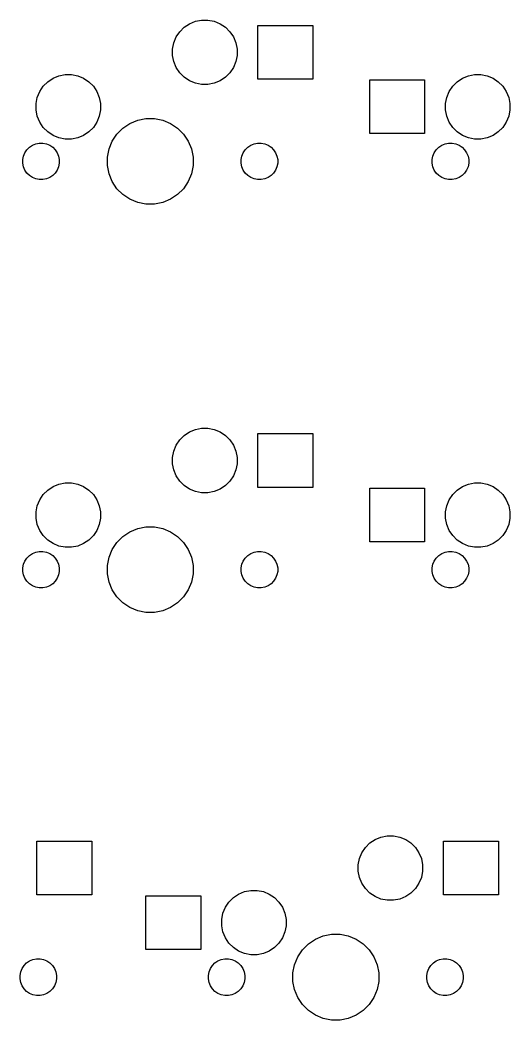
# Model space of a CAD drawing. Extents: x 1.2 to 14.8, y -4.6 to -0.3.
# Drawn here: x 8.101 to 8.999, y -2.308 to -0.476 of the extents above; entities that cross this region are included whole.
import ezdxf

# ---------------------------------------------------------------- set-up
doc = ezdxf.new("R2010")
doc.units = 0
doc.header["$MEASUREMENT"] = 0
doc.layers.add('BLACK', color=7, linetype='CONTINUOUS')

msp = doc.modelspace()

# ---------------------------------------------------------------- linework, layer by layer
at = {"layer": 'BLACK', "linetype": 'CONTINUOUS'}
for p, q in [((8.42277, -0.478214), (8.43418, -0.475945)), ((8.43418, -0.475945), (8.44582, -0.475945)), ((8.44582, -0.475945), (8.45723, -0.478214)), ((8.39413, -0.497355), (8.40235, -0.489129)), ((8.40235, -0.489129), (8.41203, -0.482666)), ((8.41203, -0.482666), (8.42277, -0.478214)), ((8.45723, -0.478214), (8.46797, -0.482666)), ((8.46797, -0.482666), (8.47765, -0.489129)), ((8.47765, -0.489129), (8.48587, -0.497355)), ((8.53744, -0.584213), (8.53744, -0.485787)), ((8.53744, -0.485787), (8.63783, -0.485787)), ((8.63783, -0.485787), (8.63783, -0.584213)), ((8.38321, -0.517774), (8.38767, -0.507027)), ((8.38767, -0.507027), (8.39413, -0.497355)), ((8.48587, -0.497355), (8.49233, -0.507027)), ((8.49233, -0.507027), (8.49679, -0.517774)), ((8.38094, -0.529184), (8.38321, -0.517774)), ((8.38094, -0.540816), (8.38094, -0.529184)), ((8.49679, -0.517774), (8.49906, -0.529184)), ((8.49906, -0.529184), (8.49906, -0.540816)), ((8.38321, -0.552226), (8.38094, -0.540816)), ((8.49906, -0.540816), (8.49679, -0.552226)), ((8.38767, -0.562973), (8.38321, -0.552226)), ((8.39413, -0.572645), (8.38767, -0.562973)), ((8.49233, -0.562973), (8.48587, -0.572645)), ((8.49679, -0.552226), (8.49233, -0.562973)), ((8.15235, -0.589129), (8.16203, -0.582666)), ((8.16203, -0.582666), (8.17277, -0.578214)), ((8.17277, -0.578214), (8.18418, -0.575945)), ((8.18418, -0.575945), (8.19582, -0.575945)), ((8.19582, -0.575945), (8.20723, -0.578214)), ((8.20723, -0.578214), (8.21797, -0.582666)), ((8.21797, -0.582666), (8.22765, -0.589129)), ((8.40235, -0.580871), (8.39413, -0.572645)), ((8.41203, -0.587334), (8.40235, -0.580871)), ((8.47765, -0.580871), (8.46797, -0.587334)), ((8.48587, -0.572645), (8.47765, -0.580871)), ((8.63783, -0.584213), (8.53744, -0.584213)), ((8.74217, -0.684213), (8.74217, -0.585787)), ((8.74217, -0.585787), (8.84256, -0.585787)), ((8.84256, -0.585787), (8.84256, -0.684213)), ((8.90235, -0.589129), (8.91203, -0.582666)), ((8.91203, -0.582666), (8.92277, -0.578214)), ((8.92277, -0.578214), (8.93418, -0.575945)), ((8.93418, -0.575945), (8.94582, -0.575945)), ((8.94582, -0.575945), (8.95723, -0.578214)), ((8.95723, -0.578214), (8.96797, -0.582666)), ((8.96797, -0.582666), (8.97765, -0.589129)), ((8.13767, -0.607027), (8.14413, -0.597355)), ((8.14413, -0.597355), (8.15235, -0.589129)), ((8.22765, -0.589129), (8.23587, -0.597355)), ((8.23587, -0.597355), (8.24233, -0.607027)), ((8.42277, -0.591786), (8.41203, -0.587334)), ((8.43418, -0.594055), (8.42277, -0.591786)), ((8.44582, -0.594055), (8.43418, -0.594055)), ((8.45723, -0.591786), (8.44582, -0.594055)), ((8.46797, -0.587334), (8.45723, -0.591786)), ((8.88767, -0.607027), (8.89413, -0.597355)), ((8.89413, -0.597355), (8.90235, -0.589129)), ((8.97765, -0.589129), (8.98587, -0.597355)), ((8.98587, -0.597355), (8.99233, -0.607027)), ((8.13094, -0.629184), (8.13321, -0.617774)), ((8.13321, -0.617774), (8.13767, -0.607027)), ((8.24233, -0.607027), (8.24679, -0.617774)), ((8.24679, -0.617774), (8.24906, -0.629184)), ((8.88094, -0.629184), (8.88321, -0.617774)), ((8.88321, -0.617774), (8.88767, -0.607027)), ((8.99233, -0.607027), (8.99679, -0.617774)), ((8.99679, -0.617774), (8.99906, -0.629184)), ((8.13094, -0.640816), (8.13094, -0.629184)), ((8.13321, -0.652226), (8.13094, -0.640816)), ((8.24906, -0.640816), (8.24679, -0.652226)), ((8.24906, -0.629184), (8.24906, -0.640816)), ((8.88094, -0.640816), (8.88094, -0.629184)), ((8.88321, -0.652226), (8.88094, -0.640816)), ((8.99906, -0.640816), (8.99679, -0.652226)), ((8.99906, -0.629184), (8.99906, -0.640816)), ((8.13767, -0.662973), (8.13321, -0.652226)), ((8.24679, -0.652226), (8.24233, -0.662973)), ((8.30282, -0.665434), (8.3171, -0.659517)), ((8.3171, -0.659517), (8.33227, -0.6565)), ((8.33227, -0.6565), (8.34773, -0.6565)), ((8.34773, -0.6565), (8.3629, -0.659517)), ((8.3629, -0.659517), (8.37718, -0.665434)), ((8.88767, -0.662973), (8.88321, -0.652226)), ((8.99679, -0.652226), (8.99233, -0.662973)), ((8.14413, -0.672645), (8.13767, -0.662973)), ((8.15235, -0.680871), (8.14413, -0.672645)), ((8.23587, -0.672645), (8.22765, -0.680871)), ((8.24233, -0.662973), (8.23587, -0.672645)), ((8.27903, -0.684959), (8.28996, -0.674025)), ((8.28996, -0.674025), (8.30282, -0.665434)), ((8.37718, -0.665434), (8.39004, -0.674025)), ((8.39004, -0.674025), (8.40097, -0.684959)), ((8.89413, -0.672645), (8.88767, -0.662973)), ((8.90235, -0.680871), (8.89413, -0.672645)), ((8.98587, -0.672645), (8.97765, -0.680871)), ((8.99233, -0.662973), (8.98587, -0.672645)), ((8.16203, -0.687334), (8.15235, -0.680871)), ((8.17277, -0.691786), (8.16203, -0.687334)), ((8.18418, -0.694055), (8.17277, -0.691786)), ((8.19582, -0.694055), (8.18418, -0.694055)), ((8.20723, -0.691786), (8.19582, -0.694055)), ((8.21797, -0.687334), (8.20723, -0.691786)), ((8.22765, -0.680871), (8.21797, -0.687334)), ((8.27043, -0.697816), (8.27903, -0.684959)), ((8.40097, -0.684959), (8.40957, -0.697816)), ((8.84256, -0.684213), (8.74217, -0.684213)), ((8.91203, -0.687334), (8.90235, -0.680871)), ((8.92277, -0.691786), (8.91203, -0.687334)), ((8.93418, -0.694055), (8.92277, -0.691786)), ((8.94582, -0.694055), (8.93418, -0.694055)), ((8.95723, -0.691786), (8.94582, -0.694055)), ((8.96797, -0.687334), (8.95723, -0.691786)), ((8.97765, -0.680871), (8.96797, -0.687334)), ((8.11031, -0.719132), (8.11398, -0.713645)), ((8.11398, -0.713645), (8.11864, -0.708979)), ((8.11864, -0.708979), (8.12413, -0.705313)), ((8.12413, -0.705313), (8.13023, -0.702787)), ((8.13023, -0.702787), (8.1367, -0.7015)), ((8.1367, -0.7015), (8.1433, -0.7015)), ((8.1433, -0.7015), (8.14977, -0.702787)), ((8.14977, -0.702787), (8.15587, -0.705313)), ((8.15587, -0.705313), (8.16136, -0.708979)), ((8.16136, -0.708979), (8.16602, -0.713645)), ((8.16602, -0.713645), (8.16969, -0.719132)), ((8.2615, -0.727268), (8.26452, -0.712102)), ((8.26452, -0.712102), (8.27043, -0.697816)), ((8.40957, -0.697816), (8.41548, -0.712102)), ((8.41548, -0.712102), (8.4185, -0.727268)), ((8.51031, -0.719132), (8.51398, -0.713645)), ((8.51398, -0.713645), (8.51864, -0.708979)), ((8.51864, -0.708979), (8.52413, -0.705313)), ((8.52413, -0.705313), (8.53023, -0.702787)), ((8.53023, -0.702787), (8.5367, -0.7015)), ((8.5367, -0.7015), (8.5433, -0.7015)), ((8.5433, -0.7015), (8.54977, -0.702787)), ((8.54977, -0.702787), (8.55587, -0.705313)), ((8.55587, -0.705313), (8.56135, -0.708979)), ((8.56135, -0.708979), (8.56602, -0.713645)), ((8.56602, -0.713645), (8.56969, -0.719132)), ((8.86031, -0.719132), (8.86398, -0.713645)), ((8.86398, -0.713645), (8.86864, -0.708979)), ((8.86864, -0.708979), (8.87413, -0.705313)), ((8.87413, -0.705313), (8.88023, -0.702787)), ((8.88023, -0.702787), (8.8867, -0.7015)), ((8.8867, -0.7015), (8.8933, -0.7015)), ((8.8933, -0.7015), (8.89977, -0.702787)), ((8.89977, -0.702787), (8.90587, -0.705313)), ((8.90587, -0.705313), (8.91136, -0.708979)), ((8.91136, -0.708979), (8.91602, -0.713645)), ((8.91602, -0.713645), (8.91969, -0.719132)), ((8.1065, -0.731701), (8.10779, -0.725228)), ((8.1065, -0.738299), (8.1065, -0.731701)), ((8.10779, -0.725228), (8.11031, -0.719132)), ((8.16969, -0.719132), (8.17221, -0.725228)), ((8.17221, -0.725228), (8.1735, -0.731701)), ((8.1735, -0.731701), (8.1735, -0.738299)), ((8.2615, -0.742732), (8.2615, -0.727268)), ((8.4185, -0.727268), (8.4185, -0.742732)), ((8.5065, -0.731701), (8.50779, -0.725228)), ((8.5065, -0.738299), (8.5065, -0.731701)), ((8.50779, -0.725228), (8.51031, -0.719132)), ((8.56969, -0.719132), (8.57221, -0.725228)), ((8.57221, -0.725228), (8.5735, -0.731701)), ((8.5735, -0.731701), (8.5735, -0.738299)), ((8.8565, -0.731701), (8.85779, -0.725228)), ((8.8565, -0.738299), (8.8565, -0.731701)), ((8.85779, -0.725228), (8.86031, -0.719132)), ((8.91969, -0.719132), (8.92221, -0.725228)), ((8.92221, -0.725228), (8.9235, -0.731701)), ((8.9235, -0.731701), (8.9235, -0.738299)), ((8.10779, -0.744772), (8.1065, -0.738299)), ((8.11031, -0.750868), (8.10779, -0.744772)), ((8.11398, -0.756355), (8.11031, -0.750868)), ((8.16969, -0.750868), (8.16602, -0.756355)), ((8.17221, -0.744772), (8.16969, -0.750868)), ((8.1735, -0.738299), (8.17221, -0.744772)), ((8.26452, -0.757898), (8.2615, -0.742732)), ((8.4185, -0.742732), (8.41548, -0.757898)), ((8.50779, -0.744772), (8.5065, -0.738299)), ((8.51031, -0.750868), (8.50779, -0.744772)), ((8.51398, -0.756355), (8.51031, -0.750868)), ((8.56969, -0.750868), (8.56602, -0.756355)), ((8.57221, -0.744772), (8.56969, -0.750868)), ((8.5735, -0.738299), (8.57221, -0.744772)), ((8.85779, -0.744772), (8.8565, -0.738299)), ((8.86031, -0.750868), (8.85779, -0.744772)), ((8.86398, -0.756355), (8.86031, -0.750868)), ((8.91969, -0.750868), (8.91602, -0.756355)), ((8.92221, -0.744772), (8.91969, -0.750868)), ((8.9235, -0.738299), (8.92221, -0.744772)), ((8.11864, -0.761021), (8.11398, -0.756355)), ((8.12413, -0.764687), (8.11864, -0.761021)), ((8.13023, -0.767213), (8.12413, -0.764687)), ((8.1367, -0.7685), (8.13023, -0.767213)), ((8.1433, -0.7685), (8.1367, -0.7685)), ((8.14977, -0.767213), (8.1433, -0.7685)), ((8.15587, -0.764687), (8.14977, -0.767213)), ((8.16136, -0.761021), (8.15587, -0.764687)), ((8.16602, -0.756355), (8.16136, -0.761021)), ((8.27043, -0.772184), (8.26452, -0.757898)), ((8.41548, -0.757898), (8.40957, -0.772184)), ((8.51864, -0.761021), (8.51398, -0.756355)), ((8.52413, -0.764687), (8.51864, -0.761021)), ((8.53023, -0.767213), (8.52413, -0.764687)), ((8.5367, -0.7685), (8.53023, -0.767213)), ((8.5433, -0.7685), (8.5367, -0.7685)), ((8.54977, -0.767213), (8.5433, -0.7685)), ((8.55587, -0.764687), (8.54977, -0.767213)), ((8.56135, -0.761021), (8.55587, -0.764687)), ((8.56602, -0.756355), (8.56135, -0.761021)), ((8.86864, -0.761021), (8.86398, -0.756355)), ((8.87413, -0.764687), (8.86864, -0.761021)), ((8.88023, -0.767213), (8.87413, -0.764687)), ((8.8867, -0.7685), (8.88023, -0.767213)), ((8.8933, -0.7685), (8.8867, -0.7685)), ((8.89977, -0.767213), (8.8933, -0.7685)), ((8.90587, -0.764687), (8.89977, -0.767213)), ((8.91136, -0.761021), (8.90587, -0.764687)), ((8.91602, -0.756355), (8.91136, -0.761021)), ((8.27903, -0.785041), (8.27043, -0.772184)), ((8.28996, -0.795975), (8.27903, -0.785041)), ((8.40097, -0.785041), (8.39004, -0.795975)), ((8.40957, -0.772184), (8.40097, -0.785041)), ((8.30282, -0.804566), (8.28996, -0.795975)), ((8.3171, -0.810483), (8.30282, -0.804566)), ((8.37718, -0.804566), (8.3629, -0.810483)), ((8.39004, -0.795975), (8.37718, -0.804566)), ((8.33227, -0.8135), (8.3171, -0.810483)), ((8.34773, -0.8135), (8.33227, -0.8135)), ((8.3629, -0.810483), (8.34773, -0.8135)), ((8.41203, -1.23089), (8.42277, -1.22644)), ((8.42277, -1.22644), (8.43418, -1.22417)), ((8.43418, -1.22417), (8.44582, -1.22417)), ((8.44582, -1.22417), (8.45723, -1.22644)), ((8.45723, -1.22644), (8.46797, -1.23089)), ((8.38767, -1.25525), (8.39413, -1.24558)), ((8.39413, -1.24558), (8.40235, -1.23735)), ((8.40235, -1.23735), (8.41203, -1.23089)), ((8.46797, -1.23089), (8.47765, -1.23735)), ((8.47765, -1.23735), (8.48587, -1.24558)), ((8.48587, -1.24558), (8.49233, -1.25525)), ((8.53744, -1.33244), (8.53744, -1.23401)), ((8.53744, -1.23401), (8.63783, -1.23401)), ((8.63783, -1.23401), (8.63783, -1.33244)), ((8.38321, -1.266), (8.38767, -1.25525)), ((8.49233, -1.25525), (8.49679, -1.266)), ((8.38094, -1.27741), (8.38321, -1.266)), ((8.38094, -1.28904), (8.38094, -1.27741)), ((8.49679, -1.266), (8.49906, -1.27741)), ((8.49906, -1.27741), (8.49906, -1.28904)), ((8.38321, -1.30045), (8.38094, -1.28904)), ((8.38767, -1.3112), (8.38321, -1.30045)), ((8.49679, -1.30045), (8.49233, -1.3112)), ((8.49906, -1.28904), (8.49679, -1.30045)), ((8.39413, -1.32087), (8.38767, -1.3112)), ((8.49233, -1.3112), (8.48587, -1.32087)), ((8.14413, -1.34558), (8.15235, -1.33735)), ((8.15235, -1.33735), (8.16203, -1.33089)), ((8.16203, -1.33089), (8.17277, -1.32644)), ((8.17277, -1.32644), (8.18418, -1.32417)), ((8.18418, -1.32417), (8.19582, -1.32417)), ((8.19582, -1.32417), (8.20723, -1.32644)), ((8.20723, -1.32644), (8.21797, -1.33089)), ((8.21797, -1.33089), (8.22765, -1.33735)), ((8.22765, -1.33735), (8.23587, -1.34558)), ((8.40235, -1.3291), (8.39413, -1.32087)), ((8.41203, -1.33556), (8.40235, -1.3291)), ((8.42277, -1.34001), (8.41203, -1.33556)), ((8.46797, -1.33556), (8.45723, -1.34001)), ((8.47765, -1.3291), (8.46797, -1.33556)), ((8.48587, -1.32087), (8.47765, -1.3291)), ((8.63783, -1.33244), (8.53744, -1.33244)), ((8.74217, -1.43244), (8.74217, -1.33401)), ((8.74217, -1.33401), (8.84256, -1.33401)), ((8.84256, -1.33401), (8.84256, -1.43244)), ((8.89413, -1.34558), (8.90235, -1.33735)), ((8.90235, -1.33735), (8.91203, -1.33089)), ((8.91203, -1.33089), (8.92277, -1.32644)), ((8.92277, -1.32644), (8.93418, -1.32417)), ((8.93418, -1.32417), (8.94582, -1.32417)), ((8.94582, -1.32417), (8.95723, -1.32644)), ((8.95723, -1.32644), (8.96797, -1.33089)), ((8.96797, -1.33089), (8.97765, -1.33735)), ((8.97765, -1.33735), (8.98587, -1.34558)), ((8.13321, -1.366), (8.13767, -1.35525)), ((8.13767, -1.35525), (8.14413, -1.34558)), ((8.23587, -1.34558), (8.24233, -1.35525)), ((8.24233, -1.35525), (8.24679, -1.366)), ((8.43418, -1.34228), (8.42277, -1.34001)), ((8.44582, -1.34228), (8.43418, -1.34228)), ((8.45723, -1.34001), (8.44582, -1.34228)), ((8.88321, -1.366), (8.88767, -1.35525)), ((8.88767, -1.35525), (8.89413, -1.34558)), ((8.98587, -1.34558), (8.99233, -1.35525)), ((8.99233, -1.35525), (8.99679, -1.366)), ((8.13094, -1.37741), (8.13321, -1.366)), ((8.24679, -1.366), (8.24906, -1.37741)), ((8.88094, -1.37741), (8.88321, -1.366)), ((8.99679, -1.366), (8.99906, -1.37741)), ((8.13094, -1.38904), (8.13094, -1.37741)), ((8.13321, -1.40045), (8.13094, -1.38904)), ((8.24906, -1.38904), (8.24679, -1.40045)), ((8.24906, -1.37741), (8.24906, -1.38904)), ((8.88094, -1.38904), (8.88094, -1.37741)), ((8.88321, -1.40045), (8.88094, -1.38904)), ((8.99906, -1.38904), (8.99679, -1.40045)), ((8.99906, -1.37741), (8.99906, -1.38904)), ((8.13767, -1.4112), (8.13321, -1.40045)), ((8.24679, -1.40045), (8.24233, -1.4112)), ((8.30282, -1.41366), (8.3171, -1.40774)), ((8.3171, -1.40774), (8.33227, -1.40472)), ((8.33227, -1.40472), (8.34773, -1.40472)), ((8.34773, -1.40472), (8.3629, -1.40774)), ((8.3629, -1.40774), (8.37718, -1.41366)), ((8.88767, -1.4112), (8.88321, -1.40045)), ((8.99679, -1.40045), (8.99233, -1.4112)), ((8.14413, -1.42087), (8.13767, -1.4112)), ((8.15235, -1.4291), (8.14413, -1.42087)), ((8.16203, -1.43556), (8.15235, -1.4291)), ((8.22765, -1.4291), (8.21797, -1.43556)), ((8.23587, -1.42087), (8.22765, -1.4291)), ((8.24233, -1.4112), (8.23587, -1.42087)), ((8.27903, -1.43318), (8.28996, -1.42225)), ((8.28996, -1.42225), (8.30282, -1.41366)), ((8.37718, -1.41366), (8.39004, -1.42225)), ((8.39004, -1.42225), (8.40097, -1.43318)), ((8.89413, -1.42087), (8.88767, -1.4112)), ((8.90235, -1.4291), (8.89413, -1.42087)), ((8.91203, -1.43556), (8.90235, -1.4291)), ((8.97765, -1.4291), (8.96797, -1.43556)), ((8.98587, -1.42087), (8.97765, -1.4291)), ((8.99233, -1.4112), (8.98587, -1.42087)), ((8.17277, -1.44001), (8.16203, -1.43556)), ((8.18418, -1.44228), (8.17277, -1.44001)), ((8.19582, -1.44228), (8.18418, -1.44228)), ((8.20723, -1.44001), (8.19582, -1.44228)), ((8.21797, -1.43556), (8.20723, -1.44001)), ((8.26452, -1.46033), (8.27043, -1.44604)), ((8.27043, -1.44604), (8.27903, -1.43318)), ((8.40097, -1.43318), (8.40957, -1.44604)), ((8.40957, -1.44604), (8.41548, -1.46033)), ((8.84256, -1.43244), (8.74217, -1.43244)), ((8.92277, -1.44001), (8.91203, -1.43556)), ((8.93418, -1.44228), (8.92277, -1.44001)), ((8.94582, -1.44228), (8.93418, -1.44228)), ((8.95723, -1.44001), (8.94582, -1.44228)), ((8.96797, -1.43556), (8.95723, -1.44001)), ((8.11031, -1.46736), (8.11398, -1.46187)), ((8.11398, -1.46187), (8.11864, -1.4572)), ((8.11864, -1.4572), (8.12413, -1.45354)), ((8.12413, -1.45354), (8.13023, -1.45101)), ((8.13023, -1.45101), (8.1367, -1.44972)), ((8.1367, -1.44972), (8.1433, -1.44972)), ((8.1433, -1.44972), (8.14977, -1.45101)), ((8.14977, -1.45101), (8.15587, -1.45354)), ((8.15587, -1.45354), (8.16136, -1.4572)), ((8.16136, -1.4572), (8.16602, -1.46187)), ((8.16602, -1.46187), (8.16969, -1.46736)), ((8.2615, -1.47549), (8.26452, -1.46033)), ((8.41548, -1.46033), (8.4185, -1.47549)), ((8.51031, -1.46736), (8.51398, -1.46187)), ((8.51398, -1.46187), (8.51864, -1.4572)), ((8.51864, -1.4572), (8.52413, -1.45354)), ((8.52413, -1.45354), (8.53023, -1.45101)), ((8.53023, -1.45101), (8.5367, -1.44972)), ((8.5367, -1.44972), (8.5433, -1.44972)), ((8.5433, -1.44972), (8.54977, -1.45101)), ((8.54977, -1.45101), (8.55587, -1.45354)), ((8.55587, -1.45354), (8.56135, -1.4572)), ((8.56135, -1.4572), (8.56602, -1.46187)), ((8.56602, -1.46187), (8.56969, -1.46736)), ((8.86031, -1.46736), (8.86398, -1.46187)), ((8.86398, -1.46187), (8.86864, -1.4572)), ((8.86864, -1.4572), (8.87413, -1.45354)), ((8.87413, -1.45354), (8.88023, -1.45101)), ((8.88023, -1.45101), (8.8867, -1.44972)), ((8.8867, -1.44972), (8.8933, -1.44972)), ((8.8933, -1.44972), (8.89977, -1.45101)), ((8.89977, -1.45101), (8.90587, -1.45354)), ((8.90587, -1.45354), (8.91136, -1.4572)), ((8.91136, -1.4572), (8.91602, -1.46187)), ((8.91602, -1.46187), (8.91969, -1.46736)), ((8.1065, -1.47992), (8.10779, -1.47345)), ((8.1065, -1.48652), (8.1065, -1.47992)), ((8.10779, -1.47345), (8.11031, -1.46736)), ((8.16969, -1.46736), (8.17221, -1.47345)), ((8.17221, -1.47345), (8.1735, -1.47992)), ((8.1735, -1.47992), (8.1735, -1.48652)), ((8.2615, -1.49096), (8.2615, -1.47549)), ((8.4185, -1.47549), (8.4185, -1.49096)), ((8.5065, -1.47992), (8.50779, -1.47345)), ((8.5065, -1.48652), (8.5065, -1.47992)), ((8.50779, -1.47345), (8.51031, -1.46736)), ((8.56969, -1.46736), (8.57221, -1.47345)), ((8.57221, -1.47345), (8.5735, -1.47992)), ((8.5735, -1.47992), (8.5735, -1.48652)), ((8.8565, -1.47992), (8.85779, -1.47345)), ((8.8565, -1.48652), (8.8565, -1.47992)), ((8.85779, -1.47345), (8.86031, -1.46736)), ((8.91969, -1.46736), (8.92221, -1.47345)), ((8.92221, -1.47345), (8.9235, -1.47992)), ((8.9235, -1.47992), (8.9235, -1.48652)), ((8.10779, -1.493), (8.1065, -1.48652)), ((8.11031, -1.49909), (8.10779, -1.493)), ((8.11398, -1.50458), (8.11031, -1.49909)), ((8.16969, -1.49909), (8.16602, -1.50458)), ((8.17221, -1.493), (8.16969, -1.49909)), ((8.1735, -1.48652), (8.17221, -1.493)), ((8.26452, -1.50612), (8.2615, -1.49096)), ((8.4185, -1.49096), (8.41548, -1.50612)), ((8.50779, -1.493), (8.5065, -1.48652)), ((8.51031, -1.49909), (8.50779, -1.493)), ((8.51398, -1.50458), (8.51031, -1.49909)), ((8.56969, -1.49909), (8.56602, -1.50458)), ((8.57221, -1.493), (8.56969, -1.49909)), ((8.5735, -1.48652), (8.57221, -1.493)), ((8.85779, -1.493), (8.8565, -1.48652)), ((8.86031, -1.49909), (8.85779, -1.493)), ((8.86398, -1.50458), (8.86031, -1.49909)), ((8.91969, -1.49909), (8.91602, -1.50458)), ((8.92221, -1.493), (8.91969, -1.49909)), ((8.9235, -1.48652), (8.92221, -1.493)), ((8.11864, -1.50925), (8.11398, -1.50458)), ((8.12413, -1.51291), (8.11864, -1.50925)), ((8.13023, -1.51544), (8.12413, -1.51291)), ((8.1367, -1.51672), (8.13023, -1.51544)), ((8.1433, -1.51672), (8.1367, -1.51672)), ((8.14977, -1.51544), (8.1433, -1.51672)), ((8.15587, -1.51291), (8.14977, -1.51544)), ((8.16136, -1.50925), (8.15587, -1.51291)), ((8.16602, -1.50458), (8.16136, -1.50925)), ((8.27043, -1.52041), (8.26452, -1.50612)), ((8.27903, -1.53327), (8.27043, -1.52041)), ((8.40957, -1.52041), (8.40097, -1.53327)), ((8.41548, -1.50612), (8.40957, -1.52041)), ((8.51864, -1.50925), (8.51398, -1.50458)), ((8.52413, -1.51291), (8.51864, -1.50925)), ((8.53023, -1.51544), (8.52413, -1.51291)), ((8.5367, -1.51672), (8.53023, -1.51544)), ((8.5433, -1.51672), (8.5367, -1.51672)), ((8.54977, -1.51544), (8.5433, -1.51672)), ((8.55587, -1.51291), (8.54977, -1.51544)), ((8.56135, -1.50925), (8.55587, -1.51291)), ((8.56602, -1.50458), (8.56135, -1.50925)), ((8.86864, -1.50925), (8.86398, -1.50458)), ((8.87413, -1.51291), (8.86864, -1.50925)), ((8.88023, -1.51544), (8.87413, -1.51291)), ((8.8867, -1.51672), (8.88023, -1.51544)), ((8.8933, -1.51672), (8.8867, -1.51672)), ((8.89977, -1.51544), (8.8933, -1.51672)), ((8.90587, -1.51291), (8.89977, -1.51544)), ((8.91136, -1.50925), (8.90587, -1.51291)), ((8.91602, -1.50458), (8.91136, -1.50925)), ((8.28996, -1.5442), (8.27903, -1.53327)), ((8.40097, -1.53327), (8.39004, -1.5442)), ((8.30282, -1.55279), (8.28996, -1.5442)), ((8.3171, -1.55871), (8.30282, -1.55279)), ((8.37718, -1.55279), (8.3629, -1.55871)), ((8.39004, -1.5442), (8.37718, -1.55279)), ((8.33227, -1.56172), (8.3171, -1.55871)), ((8.34773, -1.56172), (8.33227, -1.56172)), ((8.3629, -1.55871), (8.34773, -1.56172)), ((8.74235, -1.98413), (8.75203, -1.97767)), ((8.75203, -1.97767), (8.76277, -1.97321)), ((8.76277, -1.97321), (8.77418, -1.97094)), ((8.77418, -1.97094), (8.78582, -1.97094)), ((8.78582, -1.97094), (8.79723, -1.97321)), ((8.79723, -1.97321), (8.80797, -1.97767)), ((8.80797, -1.97767), (8.81765, -1.98413)), ((8.13244, -2.07921), (8.13244, -1.98079)), ((8.13244, -1.98079), (8.23283, -1.98079)), ((8.23283, -1.98079), (8.23283, -2.07921)), ((8.72767, -2.00203), (8.73413, -1.99235)), ((8.73413, -1.99235), (8.74235, -1.98413)), ((8.81765, -1.98413), (8.82587, -1.99235)), ((8.82587, -1.99235), (8.83233, -2.00203)), ((8.87744, -2.07921), (8.87744, -1.98079)), ((8.87744, -1.98079), (8.97783, -1.98079)), ((8.97783, -1.98079), (8.97783, -2.07921)), ((8.72094, -2.02418), (8.72321, -2.01277)), ((8.72321, -2.01277), (8.72767, -2.00203)), ((8.83233, -2.00203), (8.83679, -2.01277)), ((8.83679, -2.01277), (8.83906, -2.02418)), ((8.72094, -2.03582), (8.72094, -2.02418)), ((8.83906, -2.02418), (8.83906, -2.03582)), ((8.72321, -2.04723), (8.72094, -2.03582)), ((8.72767, -2.05797), (8.72321, -2.04723)), ((8.83679, -2.04723), (8.83233, -2.05797)), ((8.83906, -2.03582), (8.83679, -2.04723)), ((8.73413, -2.06765), (8.72767, -2.05797)), ((8.74235, -2.07587), (8.73413, -2.06765)), ((8.82587, -2.06765), (8.81765, -2.07587)), ((8.83233, -2.05797), (8.82587, -2.06765)), ((8.23283, -2.07921), (8.13244, -2.07921)), ((8.33217, -2.17921), (8.33217, -2.08079)), ((8.33217, -2.08079), (8.43256, -2.08079)), ((8.43256, -2.08079), (8.43256, -2.17921)), ((8.48413, -2.09235), (8.49235, -2.08413)), ((8.49235, -2.08413), (8.50203, -2.07767)), ((8.50203, -2.07767), (8.51277, -2.07321)), ((8.51277, -2.07321), (8.52418, -2.07094)), ((8.52418, -2.07094), (8.53582, -2.07094)), ((8.53582, -2.07094), (8.54723, -2.07321)), ((8.54723, -2.07321), (8.55797, -2.07767)), ((8.55797, -2.07767), (8.56765, -2.08413)), ((8.56765, -2.08413), (8.57587, -2.09235)), ((8.75203, -2.08233), (8.74235, -2.07587)), ((8.76277, -2.08679), (8.75203, -2.08233)), ((8.77418, -2.08906), (8.76277, -2.08679)), ((8.78582, -2.08906), (8.77418, -2.08906)), ((8.79723, -2.08679), (8.78582, -2.08906)), ((8.80797, -2.08233), (8.79723, -2.08679)), ((8.81765, -2.07587), (8.80797, -2.08233)), ((8.97783, -2.07921), (8.87744, -2.07921)), ((8.47321, -2.11277), (8.47767, -2.10203)), ((8.47767, -2.10203), (8.48413, -2.09235)), ((8.57587, -2.09235), (8.58233, -2.10203)), ((8.58233, -2.10203), (8.58679, -2.11277)), ((8.47094, -2.12418), (8.47321, -2.11277)), ((8.47094, -2.13582), (8.47094, -2.12418)), ((8.58679, -2.11277), (8.58906, -2.12418)), ((8.58906, -2.12418), (8.58906, -2.13582)), ((8.47321, -2.14723), (8.47094, -2.13582)), ((8.58906, -2.13582), (8.58679, -2.14723)), ((8.47767, -2.15797), (8.47321, -2.14723)), ((8.48413, -2.16765), (8.47767, -2.15797)), ((8.58233, -2.15797), (8.57587, -2.16765)), ((8.58679, -2.14723), (8.58233, -2.15797)), ((8.62996, -2.16903), (8.64282, -2.16043)), ((8.64282, -2.16043), (8.6571, -2.15452)), ((8.6571, -2.15452), (8.67227, -2.1515)), ((8.67227, -2.1515), (8.68773, -2.1515)), ((8.68773, -2.1515), (8.7029, -2.15452)), ((8.7029, -2.15452), (8.71718, -2.16043)), ((8.71718, -2.16043), (8.73004, -2.16903)), ((8.43256, -2.17921), (8.33217, -2.17921)), ((8.49235, -2.17587), (8.48413, -2.16765)), ((8.50203, -2.18233), (8.49235, -2.17587)), ((8.56765, -2.17587), (8.55797, -2.18233)), ((8.57587, -2.16765), (8.56765, -2.17587)), ((8.61043, -2.19282), (8.61903, -2.17996)), ((8.61903, -2.17996), (8.62996, -2.16903)), ((8.73004, -2.16903), (8.74097, -2.17996)), ((8.74097, -2.17996), (8.74957, -2.19282)), ((8.11913, -2.20031), (8.12523, -2.19779)), ((8.12523, -2.19779), (8.1317, -2.1965)), ((8.1317, -2.1965), (8.1383, -2.1965)), ((8.1383, -2.1965), (8.14477, -2.19779)), ((8.14477, -2.19779), (8.15087, -2.20031)), ((8.46413, -2.20031), (8.47023, -2.19779)), ((8.47023, -2.19779), (8.4767, -2.1965)), ((8.4767, -2.1965), (8.4833, -2.1965)), ((8.4833, -2.1965), (8.48977, -2.19779)), ((8.48977, -2.19779), (8.49587, -2.20031)), ((8.51277, -2.18679), (8.50203, -2.18233)), ((8.52418, -2.18906), (8.51277, -2.18679)), ((8.53582, -2.18906), (8.52418, -2.18906)), ((8.54723, -2.18679), (8.53582, -2.18906)), ((8.55797, -2.18233), (8.54723, -2.18679)), ((8.60452, -2.2071), (8.61043, -2.19282)), ((8.74957, -2.19282), (8.75548, -2.2071)), ((8.86413, -2.20031), (8.87023, -2.19779)), ((8.87023, -2.19779), (8.8767, -2.1965)), ((8.8767, -2.1965), (8.8833, -2.1965)), ((8.8833, -2.1965), (8.88977, -2.19779)), ((8.88977, -2.19779), (8.89587, -2.20031)), ((8.10279, -2.22023), (8.10531, -2.21413)), ((8.10531, -2.21413), (8.10898, -2.20864)), ((8.10898, -2.20864), (8.11364, -2.20398)), ((8.11364, -2.20398), (8.11913, -2.20031)), ((8.15087, -2.20031), (8.15635, -2.20398)), ((8.15635, -2.20398), (8.16102, -2.20864)), ((8.16102, -2.20864), (8.16469, -2.21413)), ((8.16469, -2.21413), (8.16721, -2.22023)), ((8.44779, -2.22023), (8.45031, -2.21413)), ((8.45031, -2.21413), (8.45398, -2.20864)), ((8.45398, -2.20864), (8.45865, -2.20398)), ((8.45865, -2.20398), (8.46413, -2.20031)), ((8.49587, -2.20031), (8.50136, -2.20398)), ((8.50136, -2.20398), (8.50602, -2.20864)), ((8.50602, -2.20864), (8.50969, -2.21413)), ((8.50969, -2.21413), (8.51221, -2.22023)), ((8.6015, -2.22227), (8.60452, -2.2071)), ((8.75548, -2.2071), (8.7585, -2.22227)), ((8.84779, -2.22023), (8.85031, -2.21413)), ((8.85031, -2.21413), (8.85398, -2.20864)), ((8.85398, -2.20864), (8.85864, -2.20398)), ((8.85864, -2.20398), (8.86413, -2.20031)), ((8.89587, -2.20031), (8.90136, -2.20398)), ((8.90136, -2.20398), (8.90602, -2.20864)), ((8.90602, -2.20864), (8.90969, -2.21413)), ((8.90969, -2.21413), (8.91221, -2.22023)), ((8.1015, -2.2267), (8.10279, -2.22023)), ((8.1015, -2.2333), (8.1015, -2.2267)), ((8.10279, -2.23977), (8.1015, -2.2333)), ((8.16721, -2.22023), (8.1685, -2.2267)), ((8.1685, -2.2333), (8.16721, -2.23977)), ((8.1685, -2.2267), (8.1685, -2.2333)), ((8.4465, -2.2267), (8.44779, -2.22023)), ((8.4465, -2.2333), (8.4465, -2.2267)), ((8.44779, -2.23977), (8.4465, -2.2333)), ((8.51221, -2.22023), (8.5135, -2.2267)), ((8.5135, -2.2333), (8.51221, -2.23977)), ((8.5135, -2.2267), (8.5135, -2.2333)), ((8.6015, -2.23773), (8.6015, -2.22227)), ((8.7585, -2.22227), (8.7585, -2.23773)), ((8.8465, -2.2267), (8.84779, -2.22023)), ((8.8465, -2.2333), (8.8465, -2.2267)), ((8.84779, -2.23977), (8.8465, -2.2333)), ((8.91221, -2.22023), (8.9135, -2.2267)), ((8.9135, -2.2333), (8.91221, -2.23977)), ((8.9135, -2.2267), (8.9135, -2.2333)), ((8.10531, -2.24587), (8.10279, -2.23977)), ((8.10898, -2.25135), (8.10531, -2.24587)), ((8.11364, -2.25602), (8.10898, -2.25135)), ((8.16102, -2.25135), (8.15635, -2.25602)), ((8.16469, -2.24587), (8.16102, -2.25135)), ((8.16721, -2.23977), (8.16469, -2.24587)), ((8.45031, -2.24587), (8.44779, -2.23977)), ((8.45398, -2.25135), (8.45031, -2.24587)), ((8.45865, -2.25602), (8.45398, -2.25135)), ((8.50602, -2.25135), (8.50136, -2.25602)), ((8.50969, -2.24587), (8.50602, -2.25135)), ((8.51221, -2.23977), (8.50969, -2.24587)), ((8.60452, -2.2529), (8.6015, -2.23773)), ((8.61043, -2.26718), (8.60452, -2.2529)), ((8.75548, -2.2529), (8.74957, -2.26718)), ((8.7585, -2.23773), (8.75548, -2.2529)), ((8.85031, -2.24587), (8.84779, -2.23977)), ((8.85398, -2.25135), (8.85031, -2.24587)), ((8.85864, -2.25602), (8.85398, -2.25135)), ((8.90602, -2.25135), (8.90136, -2.25602)), ((8.90969, -2.24587), (8.90602, -2.25135)), ((8.91221, -2.23977), (8.90969, -2.24587)), ((8.11913, -2.25969), (8.11364, -2.25602)), ((8.12523, -2.26221), (8.11913, -2.25969)), ((8.1317, -2.2635), (8.12523, -2.26221)), ((8.1383, -2.2635), (8.1317, -2.2635)), ((8.14477, -2.26221), (8.1383, -2.2635)), ((8.15087, -2.25969), (8.14477, -2.26221)), ((8.15635, -2.25602), (8.15087, -2.25969)), ((8.46413, -2.25969), (8.45865, -2.25602)), ((8.47023, -2.26221), (8.46413, -2.25969)), ((8.4767, -2.2635), (8.47023, -2.26221)), ((8.4833, -2.2635), (8.4767, -2.2635)), ((8.48977, -2.26221), (8.4833, -2.2635)), ((8.49587, -2.25969), (8.48977, -2.26221)), ((8.50136, -2.25602), (8.49587, -2.25969)), ((8.61903, -2.28004), (8.61043, -2.26718)), ((8.74957, -2.26718), (8.74097, -2.28004)), ((8.86413, -2.25969), (8.85864, -2.25602)), ((8.87023, -2.26221), (8.86413, -2.25969)), ((8.8767, -2.2635), (8.87023, -2.26221)), ((8.8833, -2.2635), (8.8767, -2.2635)), ((8.88977, -2.26221), (8.8833, -2.2635)), ((8.89587, -2.25969), (8.88977, -2.26221)), ((8.90136, -2.25602), (8.89587, -2.25969)), ((8.62996, -2.29097), (8.61903, -2.28004)), ((8.74097, -2.28004), (8.73004, -2.29097)), ((8.64282, -2.29957), (8.62996, -2.29097)), ((8.6571, -2.30548), (8.64282, -2.29957)), ((8.67227, -2.3085), (8.6571, -2.30548)), ((8.68773, -2.3085), (8.67227, -2.3085)), ((8.7029, -2.30548), (8.68773, -2.3085)), ((8.71718, -2.29957), (8.7029, -2.30548)), ((8.73004, -2.29097), (8.71718, -2.29957))]:
    msp.add_line(p, q, dxfattribs=at)

doc.saveas('drawing.dxf')
